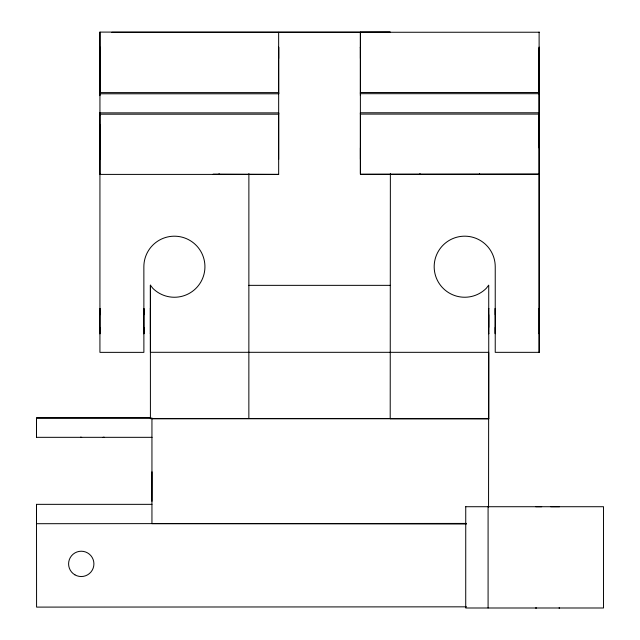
<?xml version="1.0" encoding="UTF-8"?>
<svg xmlns="http://www.w3.org/2000/svg" width="640" height="640" viewBox="0 0 640 640"><rect width="100%" height="100%" fill="white"/><g stroke="black" fill="none" stroke-linecap="round" stroke-linejoin="round"><path stroke-width="0.96" d="M152.08 437.328L36.488 437.328L36.504 417.96L150.416 417.92L150.416 418.664L150.384 285.152L152.824 288.32A30.528 30.528 0 0 0 200.84 281.992A30.528 30.528 0 0 0 182.296 237.232A30.528 30.528 0 0 0 143.864 266.728L143.888 352.368L99.928 352.36L99.944 32.096L390.368 32.16L360.384 32.232L360.384 173.648M151.944 504.344L36.504 504.344L36.576 607.104L466.48 606.832M278.672 112.872L278.664 174.4L99.944 174.4L99.952 112.872L278.672 112.872L278.672 114.192L99.952 114.192L99.952 112.872M99.952 148.28L99.944 159.384L99.936 124.704M99.936 95.64L99.944 47.112L99.952 58.488M150.392 333.32L150.392 333.752L150.392 308.432L150.392 308.864M151.944 417.96L151.944 523.632L466.448 524M150.44 418.632L248.856 418.576L248.88 173.648M539.128 125.016L539.12 174.304L360.4 174.304L360.408 112.776L539.128 112.776L539.128 114.096L360.408 114.096L360.408 112.776M360.4 32.232L360.4 47.944M360.392 95.544L360.4 47.016L360.4 58.392M488.088 607.992L488.088 506.72M488.72 308.832L488.72 308.4L488.72 333.72L488.72 333.288M488.552 507.28L488.712 352.336L150.4 352.296L150.4 285.16M539.12 174.304L539.16 173.616L539.168 352.336L539.112 32L539.12 32.632M539.176 333.288L539.176 333.72L539.176 308.4L539.176 308.832M539.128 132.736L539.128 112.776M99.952 93.792L99.952 92.608L278.672 92.608L278.672 93.792L99.952 93.792L99.944 32.096M152 471.816L151.944 501.304M390.368 173.648L390.208 418.704L151.944 418.704M539.128 93.696L539.128 92.512L360.408 92.512L360.408 93.696L539.128 93.696L539.128 61.584M278.648 32.32L278.672 93.792M36.488 437.328L36.504 417.96L151.08 417.968M539.12 174.072L360.4 174.304M539.112 32.232L111.84 32.32M213.136 174.168L278.664 174.4M248.88 285.352L390.368 285.352M539.184 352.344L495.232 352.336L495.232 266.696A30.528 30.528 0 0 0 456.816 237.216A30.528 30.528 0 0 0 438.272 281.976A30.528 30.528 0 0 0 486.304 288.296L488.728 285.136L488.768 418.56L248.856 418.576M81.032 437.328L80.448 437.328L81.704 437.328M103.664 437.328L104.24 437.328L102.992 437.328M535.736 506.72L541.688 506.72M550.736 506.72L559.568 506.72M466.432 523.424L36.52 523.704L36.512 504.344M99.928 173.648L99.944 174.4M539.12 47.072L539.112 147.92M360.4 159.296L360.392 147.92M278.664 159.384L278.664 47.112L278.672 58.48M479.544 173.536L479.544 174.072M419.968 173.536L419.968 174.072M219.088 173.632L219.096 174.168M495.24 314.736L495.24 308.4L495.24 333.72L495.232 327.392M143.88 314.76L143.872 308.432L143.872 333.752L143.872 327.416M99.944 314.76L99.936 308.432L99.936 333.752L99.936 327.416M539.12 47.944L539.12 68.872M488.728 314.736L488.72 327.392M99.952 114.192L99.952 114.976M465.744 506.72L465.728 608L603.512 607.992L603.512 506.72L465.744 506.72M488.688 418.464L488.688 418.944L390.208 418.704L488.688 418.464M536.144 608L535.736 608L536.144 607.992M559.568 608L559.16 607.992L559.568 608M74.928 574.848A12.656 12.656 0 0 0 93.912 563.888A12.656 12.656 0 0 0 74.928 552.92A12.656 12.656 0 0 0 74.928 574.848"/></g></svg>
